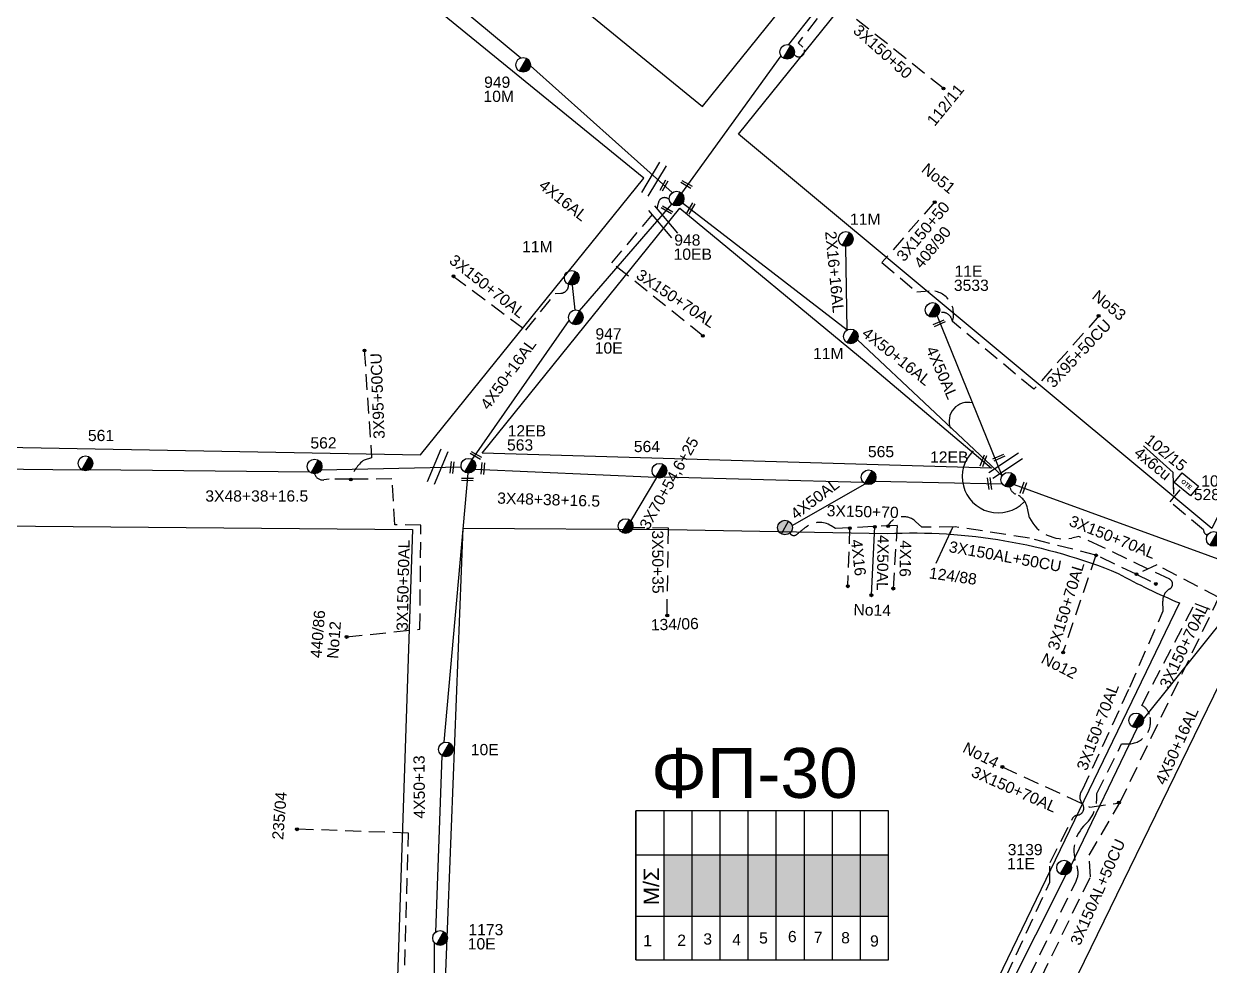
# Model space of a CAD drawing. Header units: millimetres. Extents: x 898 to 3196, y 765 to 1779.
# Drawn here: x 1064.1 to 1254.3, y 1395 to 1546 of the extents above; entities that cross this region are included whole.
import ezdxf
from ezdxf.enums import TextEntityAlignment as Align

# ---------------------------------------------------------------- set-up
doc = ezdxf.new("R2010")
doc.units = ezdxf.units.MM
doc.linetypes.add('DASHED', pattern=[19.05, 12.7, -6.35])
for name, color, linetype in [('Pillar OTE', 7, 'Continuous'), ('Ασφαλειοκιβώτια Χ.Τ 9 αναχωρήσεων', 7, 'Continuous'), ('Γυμνά εναέρια ΧΤ (3Φ)   4x50AL', 7, 'Continuous'), ('Γυμνά εναέρια ΧΤ και ΦΟΠ (1Φ)   2x16+16AL', 7, 'Continuous'), ('Γυμνά εναέρια ΧΤ και ΦΟΠ (3Φ)   4x50+16AL', 7, 'Continuous'), ('Εναέρια παροχή ΧΤ 4x16', 7, 'SYN_LINE'), ('Επιγραφές - Σχήματα', 7, 'Continuous'), ('Καλώδια ΧΤ   3x150+50AL', 7, 'DASHED'), ('Καλώδια ΧΤ   3x150+70AL', 7, 'DASHED'), ('Καλώδια ΧΤ   3x150AL+50CU', 7, 'DASHED'), ('Καλώδια ΧΤ   3x48+38+16.5', 7, 'DASHED'), ('Καλώδια ΧΤ   3x95+50CU', 7, 'DASHED'), ('Καλώδια ΧΤ   4x50+13', 7, 'SYN_LINE'), ('Μηχανική τομή', 7, 'Continuous'), ('Στύλος Ξύλινος', 7, 'Continuous'), ('Στύλος Ξύλινος @ 1', 7, 'Continuous'), ('Στύλος ΦΜ', 7, 'Continuous'), ('Στύλος ΦΜ @ 1', 7, 'Continuous'), ('Συνδέσεις', 7, 'Continuous'), ('Συνεστραμμένα ΧΤ   3x70+54.6+25AL', 7, 'SYN_LINE'), ('Τομή', 7, 'Continuous'), ('Υπόβαθρο ΔΕΗ', 7, 'Continuous'), ('Υπόγεια καλώδια Παροχών ΧΤ   4x50AL', 7, 'DASHED'), ('Υπόγεια καλώδια Παροχών ΧΤ   4x6', 7, 'DASHED')]:
    doc.layers.add(name, color=color, linetype=linetype)
doc.styles.add('ar', font='arial.ttf')
doc.styles.get("Standard").update_dxf_attribs({"font": 'arial.ttf'})
doc.linetypes.add('SYN_LINE', pattern='A,0.5,-0.0001,["/\\/\\/\\/",Standard,S=0.1,R=0,X=0,Y=-0.05],-0.25', length=0.7501)
doc.dimstyles.new('ISO-25', dxfattribs={"dimtxt": 2.5, "dimasz": 2.5, "dimexe": 1.25, "dimexo": 0.625, "dimtad": 1, "dimtxsty": 'Standard', "dimcen": 2.5, "dimadec": 0, "dimazin": 0, "dimtfac": 1, "dimtmove": 0, "dimatfit": 3, "dimfxl": 1, "dimarcsym": 0})

# ---------------------------------------------------------------- blocks, each defined once
blk = doc.blocks.new('ΥΠΑΡΧΩΝ ΤΣΙΜΕΝΤΕΝΙΟΣ ΣΤΥΛΟΣ')
at = {"layer": 'Στύλος ΦΜ'}
blk.add_hatch(color=7, dxfattribs=at).paths.add_polyline_path([(-1.29, -2.28, 0.574793), (2.62, 0, 0.268822), (1.3, 2.27)])
at = {"layer": 'Στύλος ΦΜ', "color": 7}
blk.add_line((-1.29, -2.28), (1.3, 2.27), dxfattribs=at)
blk.add_circle((0, 0), 2.62, dxfattribs=at)
at = {"layer": 'Στύλος ΦΜ', "flags": 4}
for tag, p in [('ΑΡΙΘΜΟΣ', (-4.68, 8.05)), ('ΤΥΠΟΣ', (-4.91, 3.03))]:
    blk.add_attdef(tag, p, '', height=4, dxfattribs=at)
blk = doc.blocks.new('ΥΠΑΡΧΩΝ ΞΥΛΙΝΟΣ ΣΤΥΛΟΣ')
at = {"layer": 'Στύλος Ξύλινος'}
h = blk.add_hatch(color=7, dxfattribs=at)
h.paths.add_polyline_path([(-2.62, 0, 0.270008), (-1.29, -2.28), (1.3, 2.27, 0.576266)])
h.paths.add_polyline_path([(-1.29, -2.28, 0.574793), (2.62, 0, 0.268822), (1.3, 2.27)])
at = {"layer": 'Στύλος Ξύλινος', "color": 7}
blk.add_line((-1.29, -2.28), (1.3, 2.27), dxfattribs=at)
blk.add_circle((0, 0), 2.62, dxfattribs=at)
at = {"layer": 'Στύλος Ξύλινος', "flags": 4}
for tag, p in [('ΑΡΙΘΜΟΣ', (-4.91, 8.6)), ('ΤΥΠΟΣ', (-4.85, 3.39))]:
    blk.add_attdef(tag, p, '', height=4, dxfattribs=at)
blk = doc.blocks.new('ΤΟΜΗ')
at = {"layer": 'Τομή', "ltscale": 40}
for p, q in [((-5.68, 0), (5.68, 0)), ((5.68, -2.33), (-5.68, -2.33))]:
    blk.add_line(p, q, dxfattribs=at)
blk = doc.blocks.new('A$C76D1674A')
at = {"layer": 'Τομή', "xscale": 0.5, "yscale": 0.5, "zscale": 0.5}
blk.add_blockref('ΤΟΜΗ', (2.84, 1.17), dxfattribs=at)
blk = doc.blocks.new('ΑΣΦΑΛΕΙΟΚΙΒΩΤΙΟ ΥΠΟΣΤΑΘΜΟΥ 9 ΑΝΑΧΩΡΗΣΕΩΝ')
at = {"layer": 'Ασφαλειοκιβώτια Χ.Τ 9 αναχωρήσεων', "ltscale": 40}
for p, q in [((-23.8, 40.36), (24.02, 40.36)), ((-9.72, 40.36), (-9.72, -40.64)), ((9.94, 40.36), (9.94, -40.64)), ((-23.8, 31.36), (24.02, 31.36)), ((-23.8, 22.36), (24.02, 22.36)), ((-23.8, 13.36), (24.02, 13.36)), ((-23.8, 4.36), (24.02, 4.36)), ((-23.8, -4.64), (24.02, -4.64)), ((-23.8, -13.64), (24.02, -13.64)), ((-23.8, -22.64), (24.02, -22.64)), ((-23.8, -31.64), (24.02, -31.64))]:
    blk.add_line(p, q, dxfattribs=at)
at = {"layer": 'Ασφαλειοκιβώτια Χ.Τ 9 αναχωρήσεων'}
blk.add_lwpolyline([(-23.8, -40.64), (24.02, -40.64), (24.02, 40.36), (-23.8, 40.36)], close=True, dxfattribs=at)
for s, p in [('1', (-19.38, 38.04)), ('2', (-19.28, 27.13)), ('3', (-18.87, 18.77)), ('4', (-19.1, 9.5)), ('5', (-18.53, 0.87)), ('6', (-18.1, -8.37)), ('7', (-18.36, -16.67)), ('8', (-18.48, -25.44)), ('9', (-19.51, -34.7))]:
    blk.add_text(s, height=3.6, rotation=270, dxfattribs=at).set_placement(p)
at = {"layer": 'Ασφαλειοκιβώτια Χ.Τ 9 αναχωρήσεων', "ltscale": 40}
for tag, height, p in [('ΟΝΟΜΑ', 5, (-0.16, 44.31)), ('ΚΕΙΜΕΝΟ 1', 2, (17.06, 35.59)), ('ΚΕΙΜΕΝΟ 2', 2, (17.06, 26.88)), ('ΚΕΙΜΕΝΟ 3', 2, (17.06, 17.69)), ('ΚΕΙΜΕΝΟ 4', 2, (17.06, 8.71)), ('ΚΕΙΜΕΝΟ 5', 2, (17.06, -0.13)), ('ΚΕΙΜΕΝΟ 6', 2, (17.06, -9.05)), ('ΚΕΙΜΕΝΟ 7', 2, (17.06, -18.13)), ('ΚΕΙΜΕΝΟ 8', 2, (17.06, -26.85)), ('ΚΕΙΜΕΝΟ 9', 2, (17.06, -35.99)), ('ΣΧ', 2, (-0.1, -42.64))]:
    blk.add_attdef(tag, text='', height=height, dxfattribs=at).set_placement(p, align=Align.MIDDLE_CENTER)
blk = doc.blocks.new('_ΣΥΝΔΕΣΗ')
at = {"layer": 'Συνδέσεις', "linetype": 'SYN_LINE', "ltscale": 40}
blk.add_hatch(color=256, dxfattribs=at).paths.add_polyline_path([(0.5, -0.01, 1), (-0.5, -0.01, 1)])
at = {"layer": 'Συνδέσεις'}
blk.add_circle((0, -0.01), 0.5, dxfattribs=at)
blk = doc.blocks.new('ΜΗΧΑΝΙΚΗ ΤΟΜΗ')
at = {"layer": 'Μηχανική τομή', "ltscale": 40}
for p, q in [((-1.89, 0.78), (1.89, 0.78)), ((1.89, 0), (-1.89, 0))]:
    blk.add_line(p, q, dxfattribs=at)
blk = doc.blocks.new('PILLAR ΟΤΕ')
at = {"layer": 'Pillar OTE', "ltscale": 40}
blk.add_lwpolyline([(-3.31, 2.02), (3.39, 2.02), (3.39, -1.99), (-3.31, -1.99)], close=True, dxfattribs=at)
at = {"layer": 'Pillar OTE', "insert": (-1.81, 0.71), "char_height": 1.3575, "width": 109.961, "attachment_point": 1}
blk.add_mtext('{\\fArial|b1|i0|c161|p34;OTE}', dxfattribs=at)

msp = doc.modelspace()

# ---------------------------------------------------------------- hatches: boundary and pattern name
at = {"layer": 'Τομή', "linetype": 'Continuous'}
for color, points in [(30, [(1166.77, 1412.84), (1166.77, 1403.01), (1171.27, 1403.01), (1171.27, 1412.84)]), (27, [(1171.27, 1412.84), (1171.27, 1403.01), (1175.77, 1403.01), (1175.77, 1412.84)]), (1, [(1175.77, 1412.84), (1175.77, 1403.01), (1180.27, 1403.01), (1180.27, 1412.84)]), (173, [(1180.27, 1412.84), (1180.27, 1403.01), (1184.77, 1403.01), (1184.77, 1412.84)]), (151, [(1184.77, 1412.84), (1184.77, 1403.01), (1189.27, 1403.01), (1189.27, 1412.84)]), (2, [(1189.27, 1412.84), (1189.27, 1403.01), (1193.77, 1403.01), (1193.77, 1412.84)]), (85, [(1193.77, 1412.84), (1193.77, 1403.01), (1198.27, 1403.01), (1198.27, 1412.84)]), (6, [(1198.27, 1412.84), (1198.27, 1403.01), (1202.77, 1403.01), (1202.77, 1412.84)])]:
    msp.add_hatch(color=color, dxfattribs=at).paths.add_polyline_path(points)

# ---------------------------------------------------------------- linework, layer by layer
at = {"layer": 'Γυμνά εναέρια ΧΤ (3Φ)   4x50AL', "color": 6, "linetype": 'Continuous'}
msp.add_lwpolyline([(1220.99, 1473.59), (1210.58, 1499.26)], dxfattribs=at)
at = {"layer": 'Γυμνά εναέρια ΧΤ (3Φ)   4x50AL', "color": 27, "linetype": 'Continuous'}
msp.add_lwpolyline([(1187.3, 1465.59), (1198.99, 1472.31)], dxfattribs=at)
at = {"layer": 'Γυμνά εναέρια ΧΤ (3Φ)   4x50AL', "color": 85, "linetype": 'Continuous'}
msp.add_lwpolyline([(1200.53, 1465.43), (1199.98, 1454.45)], dxfattribs=at)
at = {"layer": 'Γυμνά εναέρια ΧΤ και ΦΟΠ (1Φ)   2x16+16AL', "color": 6, "linetype": 'Continuous'}
msp.add_lwpolyline([(1196.14, 1496.95), (1195.92, 1510.35)], dxfattribs=at)
at = {"layer": 'Γυμνά εναέρια ΧΤ και ΦΟΠ (3Φ)   4x50+16AL', "color": 6, "linetype": 'Continuous'}
for points in [[(1203.62, 1564.13), (1186.71, 1542.68)], [(1185.5, 1540.9), (1169.57, 1518.89)], [(1169.72, 1517.3), (1196.14, 1496.95)], [(1197.77, 1495.39), (1220.99, 1473.59)]]:
    msp.add_lwpolyline(points, dxfattribs=at)
at = {"layer": 'Γυμνά εναέρια ΧΤ και ΦΟΠ (3Φ)   4x50+16AL', "color": 27, "linetype": 'Continuous'}
for points in [[(1153.22, 1499.99), (1168.01, 1517.12)], [(1152.04, 1504.14), (1152.47, 1500.13)], [(1135.98, 1476.21), (1151.56, 1498.47)]]:
    msp.add_lwpolyline(points, dxfattribs=at)
at = {"layer": 'Γυμνά εναέρια ΧΤ και ΦΟΠ (3Φ)   4x50+16AL', "color": 30, "linetype": 'Continuous'}
for points in [[(1243.62, 1434.56), (1262.05, 1457.46)], [(1232.04, 1411.13), (1242.69, 1433.22)], [(1216.59, 1380.57), (1231.25, 1409.65)]]:
    msp.add_lwpolyline(points, dxfattribs=at)
at = {"layer": 'Εναέρια παροχή ΧΤ 4x16', "color": 85, "linetype": 'DASHED', "ltscale": 0.2}
for points in [[(1196.52, 1465.22), (1196.2, 1455.89)], [(1204.13, 1465.62), (1203.49, 1455.52)]]:
    msp.add_lwpolyline(points, dxfattribs=at)
at = {"layer": 'Επιγραφές - Σχήματα', "linetype": 'Continuous'}
for centre, radius, start, end in [((1215.52, 1482.3), 3.05, 76.592, 201.1998), ((1220.36, 1473.41), 5.78, 133.958, 315.1418)]:
    msp.add_arc(centre, radius, start, end, dxfattribs=at)
at = {"layer": 'Καλώδια ΧΤ   3x150+50AL', "color": 173, "ltscale": 0.2}
msp.add_lwpolyline([(1115.85, 1447.77), (1127.63, 1448.98), (1127.78, 1465.65), (1123.63, 1465.73), (1123.15, 1473.07), (1116.52, 1473.01), (1113.07, 1473.01), (1112.22, 1472.91, -0.366398), (1110.73, 1473.88, -1.342285)], format="xyb", dxfattribs=at)
at = {"layer": 'Καλώδια ΧΤ   3x150+70AL', "color": 6, "ltscale": 0.2}
for points in [[(1211.54, 1535.69), (1193.65, 1549.87), (1188.28, 1542.96), (1189, 1542.29, -1.124381), (1187.62, 1541.13, -2.944075)], [(1172.97, 1496.03), (1158.39, 1507.7), (1165.67, 1516.34), (1165.86, 1517.34, -0.633237), (1167.63, 1517.79, -1.814294)], [(1247.84, 1456.99), (1237.09, 1462.13), (1233.29, 1463.85), (1232.14, 1463.6, -0.34091), (1225.36, 1466.85), (1225.04, 1468.4, 0.250222), (1223.19, 1470.62, -0.245694), (1222.2, 1471.78)]]:
    msp.add_lwpolyline(points, format="xyb", dxfattribs=at)
at = {"layer": 'Καλώδια ΧΤ   3x150+70AL', "color": 27, "ltscale": 0.2}
msp.add_lwpolyline([(1132.98, 1505.59), (1144.6, 1496.9), (1149.32, 1502.78), (1150.22, 1502.83, 0.41624), (1151.47, 1504.25, 19.373531)], format="xyb", dxfattribs=at)
at = {"layer": 'Καλώδια ΧΤ   3x150+70AL', "color": 85, "ltscale": 0.2}
msp.add_lwpolyline([(1204.13, 1465.62), (1194.28, 1465.11), (1193.58, 1465.55, 0.313896), (1189.54, 1465.36, 0.01031), (1188.07, 1464.19, -0.457616), (1186.92, 1464.38)], format="xyb", dxfattribs=at)
for points in [[(1236.01, 1460.85), (1230.73, 1445.3)], [(1220.97, 1426.93), (1235.02, 1420.47), (1239.84, 1421.17)]]:
    msp.add_lwpolyline(points, dxfattribs=at)
at = {"layer": 'Καλώδια ΧΤ   3x150+70AL', "color": 2, "ltscale": 0.2}
for points in [[(1243.4, 1436.78), (1251.89, 1453.11), (1261.38, 1449.5), (1263.37, 1454.35), (1264.11, 1455.04, 0.582751), (1263.61, 1457.1)], [(1198.86, 1385.54), (1199.57, 1379.13), (1205.88, 1378.71, -0.057586), (1216.4, 1376.78, 0.692681), (1218.64, 1379.7), (1232.85, 1408.6, 0.21577), (1232.93, 1411.12, -0.310764), (1234.34, 1417.73, 0.234166), (1236.14, 1422.64), (1240.14, 1430.6), (1241.17, 1430.6, 0.508384), (1244.61, 1435.31, 0.19216), (1243.4, 1436.78)]]:
    msp.add_lwpolyline(points, format="xyb", dxfattribs=at)
at = {"layer": 'Καλώδια ΧΤ   3x150+70AL', "color": 173, "ltscale": 0.2}
msp.add_lwpolyline([(1171.8, 1369.27), (1142.68, 1368.86), (1139.33, 1370.27), (1129.44, 1370.33), (1127.62, 1376.02), (1124.68, 1376.08), (1125.8, 1416.3), (1107.87, 1416.95)], dxfattribs=at)
at = {"layer": 'Καλώδια ΧΤ   3x150AL+50CU', "color": 85, "ltscale": 0.2}
msp.add_line((1242.49, 1457.82), (1245.55, 1456.28), dxfattribs=at)
msp.add_lwpolyline([(1194.76, 1375.78), (1197, 1372.9), (1208.72, 1374.42), (1211.43, 1372.9), (1218.91, 1376.07), (1235.13, 1409.29), (1234.94, 1412.75), (1239.84, 1421.17), (1255.72, 1454.05), (1245.8, 1459.28), (1242.49, 1457.82), (1236.01, 1460.85), (1225.34, 1463.57), (1213.42, 1465.4), (1208.1, 1465.33), (1207.11, 1466.25, 0.485204), (1202.66, 1465.54)], format="xyb", dxfattribs=at)
at = {"layer": 'Καλώδια ΧΤ   3x150AL+50CU', "color": 6, "ltscale": 0.2}
msp.add_lwpolyline([(1199.92, 1385.61), (1200.65, 1380.22), (1213.91, 1381, 0.275193), (1216.82, 1382.97), (1228.6, 1408.44), (1228.66, 1411.59), (1232.25, 1418.62, -0.252058), (1233.06, 1419.18, 0.592373), (1233.82, 1421.02, -0.366428), (1233.87, 1423.25), (1241.44, 1439.68), (1246.8, 1451.93), (1246.73, 1453.49, -0.286256), (1247.84, 1455.43, 0.595036), (1247.84, 1456.99)], format="xyb", dxfattribs=at)
at = {"layer": 'Καλώδια ΧΤ   3x48+38+16.5', "color": 173, "linetype": 'Continuous'}
for points in [[(1036, 1474.97), (1073.43, 1474.54)], [(1074.63, 1474.57), (1109.93, 1474.21)], [(1111.81, 1474.55), (1134.23, 1475.03)]]:
    msp.add_lwpolyline(points, dxfattribs=at)
at = {"layer": 'Καλώδια ΧΤ   3x48+38+16.5', "color": 27, "linetype": 'Continuous'}
for points in [[(1136.45, 1474.65), (1165.45, 1473.37)], [(1166.71, 1473.43), (1198.69, 1472.56)], [(1200.55, 1472.69), (1221, 1472.27)], [(1222.89, 1472.2), (1261.86, 1457.96)]]:
    msp.add_lwpolyline(points, dxfattribs=at)
at = {"layer": 'Καλώδια ΧΤ   3x95+50CU', "color": 6, "ltscale": 0.2}
msp.add_lwpolyline([(1210.14, 1517.45), (1201.71, 1507.74), (1207.31, 1503.05), (1209.27, 1503.24, -0.527629), (1213, 1498.29, 27.759612)], format="xyb", dxfattribs=at)
msp.add_lwpolyline([(1236.54, 1499.26), (1226.06, 1487.44), (1213, 1498.29)], dxfattribs=at)
at = {"layer": 'Καλώδια ΧΤ   3x95+50CU', "color": 173, "ltscale": 0.2}
msp.add_lwpolyline([(1118.71, 1493.69), (1119.87, 1476.48), (1118.67, 1476.1, 0.15907), (1116.52, 1473.01, 0.933785)], format="xyb", dxfattribs=at)
at = {"layer": 'Καλώδια ΧΤ   3x95+50CU', "color": 27, "ltscale": 0.2}
msp.add_lwpolyline([(1167.25, 1451.26), (1167.48, 1465.2), (1161.74, 1465.23)], dxfattribs=at)
at = {"layer": 'Καλώδια ΧΤ   3x95+50CU', "color": 6, "ltscale": 0.2}
msp.add_arc((1211.35, 1498.1), 1.67, 6.7267, 105.2651, dxfattribs=at)
at = {"layer": 'Καλώδια ΧΤ   4x50+13', "color": 85, "linetype": 'Continuous'}
for points in [[(1108.68, 1569.72), (1143.82, 1540.56)], [(1145.35, 1539.27), (1168.08, 1518.96)]]:
    msp.add_lwpolyline(points, dxfattribs=at)
at = {"layer": 'Καλώδια ΧΤ   4x50+13', "color": 27, "linetype": 'Continuous'}
for points in [[(1131.49, 1430.86), (1135.38, 1474.01)], [(1130.17, 1400.45), (1131.2, 1428.7)], [(1129.95, 1374.77), (1129.97, 1398.71)]]:
    msp.add_lwpolyline(points, dxfattribs=at)
at = {"layer": 'Συνεστραμμένα ΧΤ   3x70+54.6+25AL', "color": 27, "ltscale": 10}
msp.add_lwpolyline([(1161.46, 1466.32), (1165.61, 1473.29)], dxfattribs=at)
at = {"layer": 'Υπόβαθρο ΔΕΗ'}
for points in [[(1119.03, 1707.55), (1055.86, 1628.33), (1172.91, 1532.76), (1234.99, 1609.71), (1119.03, 1707.55)], [(1047.21, 1615.74), (1043.68, 1478.48), (1127.7, 1476.91), (1163.53, 1521.3), (1080.48, 1588.98), (1047.21, 1615.74)], [(1137.59, 1477.18), (1169.31, 1516.49), (1199.16, 1491.78), (1219.25, 1474.82), (1137.59, 1477.18)], [(1248.4, 1474.08), (1243.65, 1478.36)]]:
    msp.add_lwpolyline(points, dxfattribs=at)
for points in [[(1178.71, 1528.32), (1245.7, 1611.47, 0.033031), (1271.03, 1570.91, 0.056488), (1294.13, 1546.06), (1254.59, 1465.1), (1178.71, 1528.32)], [(1134.57, 1465.18), (1167.55, 1464.97), (1202.59, 1464.32, -0.10988), (1239.58, 1457.94, 0.030251), (1249.42, 1453.19), (1214.92, 1381.88, 0.17373), (1177.5, 1375.08), (1131.1, 1376.26), (1134.57, 1465.18)], [(1224.88, 1376.72), (1260.1, 1448.95, -0.13593), (1312.13, 1398.52, -0.150273), (1325.38, 1345.69), (1245.29, 1346.53, 0.168927), (1224.88, 1376.72, -6.236232)]]:
    msp.add_lwpolyline(points, format="xyb", dxfattribs=at)
msp.add_lwpolyline([(1041.71, 1465.72), (1126.45, 1464.97), (1123.43, 1375.7), (1039.19, 1376.96)], close=True, dxfattribs=at)
at = {"layer": 'Υπόγεια καλώδια Παροχών ΧΤ   4x6', "color": 2, "linetype": 'DASHED', "ltscale": 0.2}
msp.add_lwpolyline([(1253.92, 1464.11, -0.396396), (1253.28, 1464.9), (1247.9, 1469.38), (1249.72, 1471.56)], format="xyb", dxfattribs=at)

# ---------------------------------------------------------------- block references
at = {"layer": 'Pillar OTE', "xscale": 0.5, "yscale": 0.5, "zscale": 0.5, "rotation": 320.4024267340284}
msp.add_blockref('PILLAR ΟΤΕ', (1250.49, 1472.22), dxfattribs=at)
at = {"layer": 'Ασφαλειοκιβώτια Χ.Τ 9 αναχωρήσεων', "xscale": 0.5, "yscale": 0.5, "zscale": 0.5, "rotation": 90}
msp.add_blockref('ΑΣΦΑΛΕΙΟΚΙΒΩΤΙΟ ΥΠΟΣΤΑΘΜΟΥ 9 ΑΝΑΧΩΡΗΣΕΩΝ', (1182.45, 1407.87), dxfattribs=at)
at = {"layer": 'Γυμνά εναέρια ΧΤ και ΦΟΠ (3Φ)   4x50+16AL', "color": 27, "linetype": 'Continuous', "lineweight": 50}
for p, rotation in [((1164.19, 1518.39), 59.01427765557555), ((1164.35, 1516.07), 310.1337124148617), ((1129.93, 1472.19), 67.36628853048336)]:
    msp.add_blockref('A$C76D1674A', p, dxfattribs=dict(at, rotation=rotation))
at = {"layer": 'Γυμνά εναέρια ΧΤ και ΦΟΠ (3Φ)   4x50+16AL', "color": 6, "linetype": 'Continuous', "lineweight": 50, "rotation": 33.49406513022524}
msp.add_blockref('A$C76D1674A', (1219.49, 1473.14), dxfattribs=at)
at = {"layer": 'Μηχανική τομή'}
for p, xscale, yscale, zscale, rotation in [((1166.93, 1520), 0.4999999999999608, 0.4999999999999608, 0.4999999999999608, 60.25102283641273), ((1170.45, 1520.45), 0.5000000000000471, 0.5000000000000471, 0.5000000000000471, 150.2510228364184), ((1167.34, 1516.37), 0.5000000000000471, 0.5000000000000471, 0.5000000000000471, 150.2510228364184), ((1171.23, 1516.32), 0.4999999999999608, 0.4999999999999608, 0.4999999999999608, 60.25102283641273), ((1210.96, 1497.84), 0.4999999999999186, 0.4999999999999186, 0.4999999999999186, 24.31324556740572), ((1136.69, 1477.01), 0.5000000000000471, 0.5000000000000471, 0.5000000000000471, 150.2510228364184), ((1218.17, 1475.91), 0.4999999999999944, 0.4999999999999944, 0.4999999999999944, 69.97935829798118), ((1220.53, 1476.31), 0.4999999999999186, 0.4999999999999186, 0.4999999999999186, 24.31324556740572), ((1132.58, 1474.93), 0.5000000000000634, 0.5000000000000634, 0.5000000000000634, 264.54461634402), ((1137.53, 1474.77), 0.5000000000000634, 0.5000000000000634, 0.5000000000000634, 264.54461634402), ((1135.25, 1473.19), 0.5000000000000835, 0.5000000000000835, 0.5000000000000835, 179.4445130640305), ((1219.15, 1472.34), 0.4999999999999478, 0.4999999999999478, 0.4999999999999478, 97.38316682689087), ((1224.54, 1471.57), 0.4999999999999944, 0.4999999999999944, 0.4999999999999944, 69.97935829798118)]:
    msp.add_blockref('ΜΗΧΑΝΙΚΗ ΤΟΜΗ', p, dxfattribs=dict(at, xscale=xscale, yscale=yscale, zscale=zscale, rotation=rotation))
at = {"layer": 'Στύλος Ξύλινος @ 1', "ltscale": 40, "xscale": 0.4499999999998181, "yscale": 0.4499999999998181, "zscale": 0.4499999999998181}
msp.add_blockref('ΥΠΑΡΧΩΝ ΞΥΛΙΝΟΣ ΣΤΥΛΟΣ', (1186.16, 1465.28), dxfattribs=at)
at = {"layer": 'Στύλος ΦΜ @ 1', "ltscale": 40, "xscale": 0.4499999999998181, "yscale": 0.4499999999998181, "zscale": 0.4499999999998181}
for p in [(1186.51, 1541.52), (1160.6, 1465.52), (1242.46, 1434.37)]:
    msp.add_blockref('ΥΠΑΡΧΩΝ ΤΣΙΜΕΝΤΕΝΙΟΣ ΣΤΥΛΟΣ', p, dxfattribs=at)
at = {"layer": 'Στύλος ΦΜ @ 1', "ltscale": 40}
ref = msp.add_blockref('ΥΠΑΡΧΩΝ ΤΣΙΜΕΝΤΕΝΙΟΣ ΣΤΥΛΟΣ', (1144.18, 1539.44), dxfattribs=dict(at, xscale=0.4499999999998181, yscale=0.4499999999998181, zscale=0.4499999999998181))
ref.add_attrib('ΤΥΠΟΣ', '10M', (1137.82, 1533.5), dxfattribs={"layer": 'Στύλος ΦΜ', "height": 1.8, "flags": 4})
ref.add_attrib('ΑΡΙΘΜΟΣ', '949', (1137.92, 1535.76), dxfattribs={"layer": 'Στύλος ΦΜ', "height": 1.8, "flags": 4})
ref = msp.add_blockref('ΥΠΑΡΧΩΝ ΤΣΙΜΕΝΤΕΝΙΟΣ ΣΤΥΛΟΣ', (1168.78, 1518.01), dxfattribs=dict(at, xscale=0.4499999999998181, yscale=0.4499999999998181, zscale=0.4499999999998181))
ref.add_attrib('ΤΥΠΟΣ', '10EB', (1168.3, 1508.2), dxfattribs={"layer": 'Στύλος ΦΜ', "height": 1.8, "flags": 4})
ref.add_attrib('ΑΡΙΘΜΟΣ', '948', (1168.41, 1510.46), dxfattribs={"layer": 'Στύλος ΦΜ', "height": 1.8, "flags": 4})
ref = msp.add_blockref('ΥΠΑΡΧΩΝ ΤΣΙΜΕΝΤΕΝΙΟΣ ΣΤΥΛΟΣ', (1195.92, 1511.53), dxfattribs=dict(at, xscale=0.4499999999998181, yscale=0.4499999999998181, zscale=0.4499999999998181))
ref.add_attrib('ΤΥΠΟΣ', '11M', (1196.58, 1513.81), dxfattribs={"layer": 'Στύλος ΦΜ', "height": 1.8, "flags": 4})
ref = msp.add_blockref('ΥΠΑΡΧΩΝ ΤΣΙΜΕΝΤΕΝΙΟΣ ΣΤΥΛΟΣ', (1151.97, 1505.31), dxfattribs=dict(at, xscale=0.4499999999998181, yscale=0.4499999999998181, zscale=0.4499999999998181))
ref.add_attrib('ΤΥΠΟΣ', '11M', (1144.02, 1509.41), dxfattribs={"layer": 'Στύλος ΦΜ', "height": 1.8, "flags": 4})
ref = msp.add_blockref('ΥΠΑΡΧΩΝ ΤΣΙΜΕΝΤΕΝΙΟΣ ΣΤΥΛΟΣ', (1209.82, 1500.16), dxfattribs=dict(at, xscale=0.4499999999998181, yscale=0.4499999999998181, zscale=0.4499999999998181))
ref.add_attrib('ΤΥΠΟΣ', '3533', (1213.24, 1503.21), dxfattribs={"layer": 'Στύλος ΦΜ', "height": 1.8, "flags": 4})
ref.add_attrib('ΑΡΙΘΜΟΣ', '11E', (1213.35, 1505.47), dxfattribs={"layer": 'Στύλος ΦΜ', "height": 1.8, "flags": 4})
ref = msp.add_blockref('ΥΠΑΡΧΩΝ ΤΣΙΜΕΝΤΕΝΙΟΣ ΣΤΥΛΟΣ', (1152.63, 1498.97), dxfattribs=dict(at, xscale=0.4499999999998181, yscale=0.4499999999998181, zscale=0.4499999999998181))
ref.add_attrib('ΤΥΠΟΣ', '10E', (1155.66, 1493.16), dxfattribs={"layer": 'Στύλος ΦΜ', "height": 1.8, "flags": 4})
ref.add_attrib('ΑΡΙΘΜΟΣ', '947', (1155.77, 1495.42), dxfattribs={"layer": 'Στύλος ΦΜ', "height": 1.8, "flags": 4})
ref = msp.add_blockref('ΥΠΑΡΧΩΝ ΤΣΙΜΕΝΤΕΝΙΟΣ ΣΤΥΛΟΣ', (1196.71, 1495.92), dxfattribs=dict(at, xscale=0.4499999999998181, yscale=0.4499999999998181, zscale=0.4499999999998181))
ref.add_attrib('ΤΥΠΟΣ', '11M', (1190.66, 1492.28), dxfattribs={"layer": 'Στύλος ΦΜ', "height": 1.8, "flags": 4})
ref = msp.add_blockref('ΥΠΑΡΧΩΝ ΤΣΙΜΕΝΤΕΝΙΟΣ ΣΤΥΛΟΣ', (1074.01, 1475.57), dxfattribs=dict(at, xscale=0.4499999999998181, yscale=0.4499999999998181, zscale=0.4499999999998181))
ref.add_attrib('ΤΥΠΟΣ', '561', (1074.4, 1479.14), dxfattribs={"layer": 'Στύλος ΦΜ', "height": 1.8, "flags": 4})
ref = msp.add_blockref('ΥΠΑΡΧΩΝ ΤΣΙΜΕΝΤΕΝΙΟΣ ΣΤΥΛΟΣ', (1135.4, 1475.19), dxfattribs=dict(at, xscale=0.4499999999998181, yscale=0.4499999999998181, zscale=0.4499999999998181))
ref.add_attrib('ΤΥΠΟΣ', '563', (1141.59, 1477.62), dxfattribs={"layer": 'Στύλος ΦΜ', "height": 1.8, "flags": 4})
ref.add_attrib('ΑΡΙΘΜΟΣ', '12EB', (1141.7, 1479.88), dxfattribs={"layer": 'Στύλος ΦΜ', "height": 1.8, "flags": 4})
ref = msp.add_blockref('ΥΠΑΡΧΩΝ ΤΣΙΜΕΝΤΕΝΙΟΣ ΣΤΥΛΟΣ', (1110.75, 1475.06), dxfattribs=dict(at, xscale=0.4499999999998181, yscale=0.4499999999998181, zscale=0.4499999999998181))
ref.add_attrib('ΤΥΠΟΣ', '562', (1110.07, 1477.95), dxfattribs={"layer": 'Στύλος ΦΜ', "height": 1.8, "flags": 4})
ref = msp.add_blockref('ΥΠΑΡΧΩΝ ΤΣΙΜΕΝΤΕΝΙΟΣ ΣΤΥΛΟΣ', (1166.03, 1474.39), dxfattribs=dict(at, xscale=0.4499999999998181, yscale=0.4499999999998181, zscale=0.4499999999998181))
ref.add_attrib('ΤΥΠΟΣ', '564', (1161.93, 1477.37), dxfattribs={"layer": 'Στύλος ΦΜ', "height": 1.8, "flags": 4})
ref = msp.add_blockref('ΥΠΑΡΧΩΝ ΤΣΙΜΕΝΤΕΝΙΟΣ ΣΤΥΛΟΣ', (1199.57, 1473.34), dxfattribs=dict(at, xscale=0.4499999999998181, yscale=0.4499999999998181, zscale=0.4499999999998181))
ref.add_attrib('ΤΥΠΟΣ', '565', (1199.46, 1476.55), dxfattribs={"layer": 'Στύλος ΦΜ', "height": 1.8, "flags": 4})
ref = msp.add_blockref('ΥΠΑΡΧΩΝ ΤΣΙΜΕΝΤΕΝΙΟΣ ΣΤΥΛΟΣ', (1221.97, 1472.94), dxfattribs=dict(at, xscale=0.4499999999998181, yscale=0.4499999999998181, zscale=0.4499999999998181))
ref.add_attrib('ΤΥΠΟΣ', '12EB', (1209.42, 1475.68), dxfattribs={"layer": 'Στύλος ΦΜ', "height": 1.8, "flags": 4})
ref = msp.add_blockref('ΥΠΑΡΧΩΝ ΤΣΙΜΕΝΤΕΝΙΟΣ ΣΤΥΛΟΣ', (1254.9, 1463.46), dxfattribs=dict(at, xscale=0.4499999999998181, yscale=0.4499999999998181, zscale=0.4499999999998181))
ref.add_attrib('ΤΥΠΟΣ', '5281', (1251.71, 1469.67), dxfattribs={"layer": 'Στύλος ΦΜ', "height": 1.8, "flags": 4})
ref.add_attrib('ΑΡΙΘΜΟΣ', '10Ε', (1252.9, 1471.85), dxfattribs={"layer": 'Στύλος ΦΜ', "height": 1.8, "flags": 4})
ref = msp.add_blockref('ΥΠΑΡΧΩΝ ΤΣΙΜΕΝΤΕΝΙΟΣ ΣΤΥΛΟΣ', (1131.79, 1429.72), dxfattribs=dict(at, xscale=0.4499999999998181, yscale=0.4499999999998181, zscale=0.4499999999998181))
ref.add_attrib('ΤΥΠΟΣ', '10E', (1135.79, 1428.79), dxfattribs={"layer": 'Στύλος ΦΜ', "height": 1.8, "flags": 4})
ref = msp.add_blockref('ΥΠΑΡΧΩΝ ΤΣΙΜΕΝΤΕΝΙΟΣ ΣΤΥΛΟΣ', (1230.91, 1410.78), dxfattribs=dict(at, xscale=0.4499999999998181, yscale=0.4499999999998181, zscale=0.4499999999998181))
ref.add_attrib('ΤΥΠΟΣ', '11E', (1221.77, 1410.5), dxfattribs={"layer": 'Στύλος ΦΜ', "height": 1.8, "flags": 4})
ref.add_attrib('ΑΡΙΘΜΟΣ', '3139', (1221.87, 1412.76), dxfattribs={"layer": 'Στύλος ΦΜ', "height": 1.8, "flags": 4})
ref = msp.add_blockref('ΥΠΑΡΧΩΝ ΤΣΙΜΕΝΤΕΝΙΟΣ ΣΤΥΛΟΣ', (1130.86, 1399.49), dxfattribs=dict(at, xscale=0.4499999999998181, yscale=0.4499999999998181, zscale=0.4499999999998181))
ref.add_attrib('ΤΥΠΟΣ', '10E', (1135.3, 1397.66), dxfattribs={"layer": 'Στύλος ΦΜ', "height": 1.8, "flags": 4})
ref.add_attrib('ΑΡΙΘΜΟΣ', '1173', (1135.41, 1399.93), dxfattribs={"layer": 'Στύλος ΦΜ', "height": 1.8, "flags": 4})
at = {"layer": 'Συνδέσεις', "xscale": 0.4500000000000455, "yscale": 0.4500000000000455, "zscale": 0.4500000000000455}
for p in [(1211.57, 1535.67), (1210.17, 1517.43), (1133.02, 1505.56), (1236.45, 1499.21), (1173, 1496), (1118.74, 1493.67), (1116.55, 1472.99), (1196.56, 1465.2), (1200.56, 1465.41), (1202.69, 1465.52), (1236.05, 1460.83), (1242.52, 1457.8), (1196.24, 1455.87), (1203.53, 1455.49), (1245.61, 1456.24), (1200.01, 1454.43), (1167.29, 1451.18), (1115.88, 1447.75), (1230.76, 1445.28), (1221.01, 1426.91), (1239.71, 1421.22), (1107.91, 1416.92)]:
    msp.add_blockref('_ΣΥΝΔΕΣΗ', p, dxfattribs=at)

# ---------------------------------------------------------------- texts
at = {"layer": 'Γυμνά εναέρια ΧΤ (3Φ)   4x50AL', "linetype": 'Continuous'}
for rotation, p in [(293.5506, (1211.33, 1490.11)), (37.112, (1190.94, 1469.88)), (268.9941, (1201.84, 1459.62))]:
    msp.add_text('4X50AL', height=1.8, rotation=rotation, dxfattribs=at).set_placement(p, align=Align.MIDDLE)
at = {"layer": 'Γυμνά εναέρια ΧΤ και ΦΟΠ (1Φ)   2x16+16AL', "linetype": 'Continuous'}
msp.add_text('2X16+16AL', height=1.8, rotation=275.4971, dxfattribs=at).set_placement((1194.12, 1506.22), align=Align.MIDDLE)
at = {"layer": 'Γυμνά εναέρια ΧΤ και ΦΟΠ (3Φ)   4x50+16AL', "linetype": 'Continuous'}
for rotation, p in [(321.4831, (1204.07, 1492.71)), (54.0342, (1141.78, 1489.88)), (65.6904, (1248.98, 1430.27))]:
    msp.add_text('4X50+16AL', height=1.8, rotation=rotation, dxfattribs=at).set_placement(p, align=Align.MIDDLE)
at = {"layer": 'Εναέρια παροχή ΧΤ 4x16', "linetype": 'Continuous'}
for s, rotation, p in [('4Χ16AL', 321.6658, (1150.62, 1517.74)), ('4X16', 276.6724, (1197.95, 1460.46)), ('4X16', 269.0281, (1205.47, 1460.3))]:
    msp.add_text(s, height=1.8, rotation=rotation, dxfattribs=at).set_placement(p, align=Align.MIDDLE)
at = {"layer": 'Επιγραφές - Σχήματα', "linetype": 'Continuous', "attachment_point": 1, "style": 'ar'}
for s, insert, char_height, width, rotation in [('112/11', (1208.76, 1530.62), 1.8, 8.3548, 50.8389), ('Νο51', (1209.03, 1523.84), 1.8, 8.3548, 320.8389), ('408/90', (1206.67, 1507.79), 1.8, 8.3548, 50.8389), ('Νο53', (1236.38, 1503.5), 1.8, 8.3548, 320.8389), ('3Χ50+35', (1166.65, 1464.83), 1.8, 8.3548, 270.2934), ('124/88', (1209.41, 1458.93), 1.8, 8.3548, 352.047), ('440/86', (1110.06, 1444.44), 1.8, 8.3548, 85.5764), ('Νο14', (1197.17, 1453.04), 1.8, 8.3548, 358.4821), ('Νο12', (1112.72, 1444.33), 1.8, 8.3548, 85.5764), ('134/06', (1164.62, 1450.57), 1.8, 8.3548, 1.8279), ('Νο12', (1227.88, 1445.27), 1.8, 8.3548, 333.0223), ('Νο14', (1215.31, 1430.98), 1.8, 8.3548, 333.0223), ('235/04', (1103.91, 1415.32), 1.8, 8.3548, 85.5764), ('Μ/Σ', (1163.48, 1404.75), 2.5, 8.179, 90)]:
    msp.add_mtext(s, dxfattribs=dict(at, insert=insert, char_height=char_height, width=width, rotation=rotation))
at = {"layer": 'Επιγραφές - Σχήματα', "linetype": 'Continuous', "insert": (1164.71, 1429.95), "char_height": 8, "width": 25.2338, "attachment_point": 1, "style": 'ar'}
msp.add_mtext('ΦΠ-30', dxfattribs=at)
at = {"layer": 'Καλώδια ΧΤ   3x150+50AL', "linetype": 'Continuous'}
msp.add_text('3X150+50AL', height=1.8, rotation=88.697, dxfattribs=at).set_placement((1124.93, 1456.03), align=Align.MIDDLE)
at = {"layer": 'Καλώδια ΧΤ   3x150+70AL', "linetype": 'Continuous'}
for s, rotation, p in [('3X150+50', 318.282, (1201.84, 1541.57)), ('3X150+50', 49.6337, (1208.29, 1512.75)), ('3X150+70AL', 321.6658, (1138.46, 1503.97)), ('3X150+70AL', 326.0866, (1168.69, 1502.01)), ('3X150+70AL', 69.1088, (1236.3, 1433.33)), ('3X150+70AL', 336.2046, (1222.91, 1423.33))]:
    msp.add_text(s, height=1.8, rotation=rotation, dxfattribs=at).set_placement(p, align=Align.MIDDLE)
at = {"layer": 'Καλώδια ΧΤ   3x150+70AL', "linetype": 'Continuous', "char_height": 1.8, "attachment_point": 1, "style": 'ar'}
for s, insert, width, rotation in [('3Χ150+70', (1192.88, 1468.9), 8.3548, 358.4821), ('3Χ150+70AL', (1232.23, 1467.3), 20.5368, 338.256), ('3Χ150+70AL', (1228.23, 1445.98), 20.5368, 73.1438), ('3Χ150+70AL', (1246.11, 1440.1), 20.5368, 64.1727)]:
    msp.add_mtext(s, dxfattribs=dict(at, insert=insert, width=width, rotation=rotation))
at = {"layer": 'Καλώδια ΧΤ   3x150AL+50CU', "linetype": 'Continuous'}
for rotation, p in [(349.8544, (1221.47, 1460.65)), (66.2996, (1236.29, 1406.86))]:
    msp.add_text('3X150AL+50CU', height=1.8, rotation=rotation, dxfattribs=at).set_placement(p, align=Align.MIDDLE)
at = {"layer": 'Καλώδια ΧΤ   3x48+38+16.5', "linetype": 'Continuous'}
msp.add_text('3X48+38+16.5', height=1.8, dxfattribs=at).set_placement((1101.47, 1470.34), align=Align.MIDDLE)
msp.add_text('3X48+38+16.5', height=1.8, rotation=358.2255, dxfattribs=at).set_placement((1148.27, 1469.76), align=Align.MIDDLE)
at = {"layer": 'Καλώδια ΧΤ   3x95+50CU', "linetype": 'Continuous'}
for rotation, p in [(46.8227, (1233.27, 1493.17)), (92.2926, (1120.83, 1486.36))]:
    msp.add_text('3X95+50CU', height=1.8, rotation=rotation, dxfattribs=at).set_placement(p, align=Align.MIDDLE)
at = {"layer": 'Καλώδια ΧΤ   4x50+13', "linetype": 'Continuous'}
msp.add_text('4X50+13', height=1.8, rotation=90.3475, dxfattribs=at).set_placement((1127.51, 1423.69), align=Align.MIDDLE)
at = {"layer": 'Συνεστραμμένα ΧΤ   3x70+54.6+25AL', "linetype": 'Continuous', "insert": (1162.71, 1465.65), "char_height": 1.8, "width": 27.8059, "attachment_point": 1, "rotation": 60.4872, "style": 'ar'}
msp.add_mtext('3Χ70+54,6+25', dxfattribs=at)
at = {"layer": 'Υπόγεια καλώδια Παροχών ΧΤ   4x50AL', "color": 7, "ltscale": 0.2, "char_height": 1.8, "attachment_point": 1, "rotation": 320.7986}
for s, insert in [('102/15', (1244.83, 1480.42)), ('4x6cu', (1243.1, 1478.36))]:
    msp.add_mtext_dynamic_manual_height_columns(s, width=1.8, gutter_width=12.5, heights=[0.118], dxfattribs=dict(at, insert=insert))

# ---------------------------------------------------------------- leaders
at = {"layer": 'Επιγραφές - Σχήματα', "ltscale": 40}
for points in [[(1248.49, 1470.65), (1248.4, 1474.08)], [(1213.04, 1465.28), (1210.37, 1459.52)]]:
    msp.add_leader(points, dimstyle='ISO-25', override={"dimasz": 1, "dimtad": 0}, dxfattribs=at)

doc.saveas('drawing.dxf')
